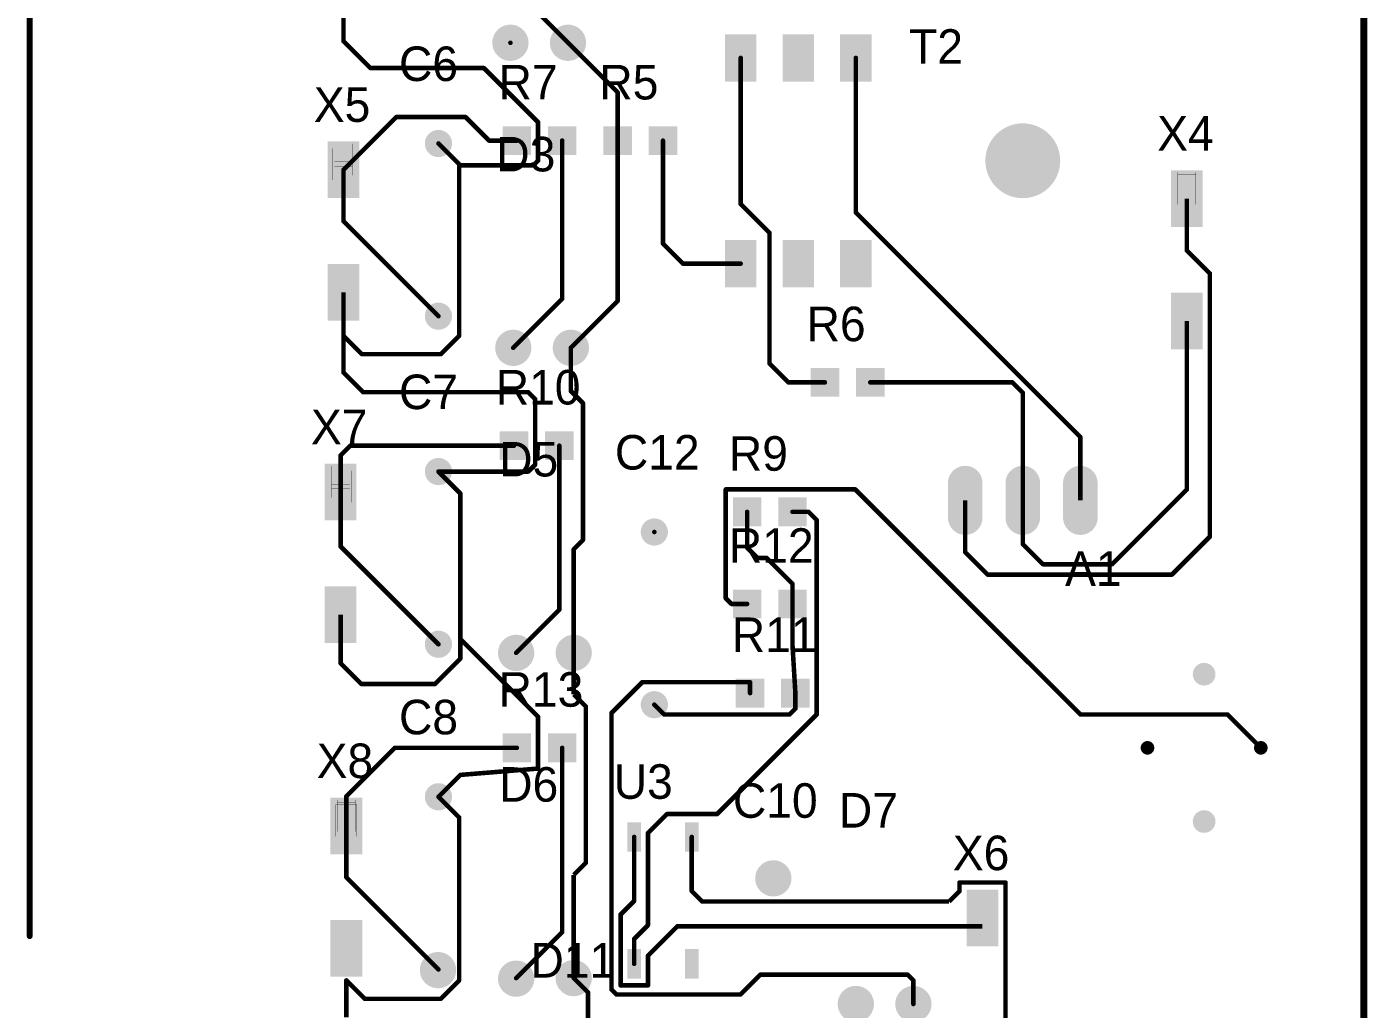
# Model space of a CAD drawing. Header units: millimetres. Extents: x 40 to 3761, y -469 to 920.
# Drawn here: x 40.5 to 99.6, y 155.6 to 199 of the extents above; entities that cross this region are included whole.
import ezdxf

# ---------------------------------------------------------------- set-up
doc = ezdxf.new("R2010")
doc.units = ezdxf.units.MM
for name, color, linetype in [('BottomLayer', 5, 'Continuous'), ('KeepOutLayer', 6, 'Continuous'), ('Mechanical1', 6, 'Continuous'), ('Mechanical4', 56, 'Continuous'), ('TopLayer', 1, 'Continuous'), ('TopOverlay', 2, 'Continuous'), ('TopPaste', 8, 'Continuous')]:
    doc.layers.add(name, color=color, linetype=linetype)

msp = doc.modelspace()

# ---------------------------------------------------------------- linework, layer by layer
at = {"layer": 'BottomLayer', "const_width": 0.1}
for points in [[(61.799, 198.247, 1), (61.899, 198.247, 1)], [(64.339, 198.247, 1), (64.439, 198.247, 1)], [(58.624, 179.324, 1), (58.724, 179.324, 1)], [(68.149, 176.657, 1), (68.249, 176.657, 1)], [(64.593, 171.323, 1), (64.693, 171.323, 1)], [(68.149, 169.037, 1), (68.249, 169.037, 1)], [(68.149, 169.037, 1), (68.249, 169.037, 1)], [(89.906, 167.132, 1), (90.006, 167.132, 1)], [(58.624, 164.973, 1), (58.724, 164.973, 1)], [(64.593, 156.972, 1), (64.693, 156.972, 1)]]:
    msp.add_lwpolyline(points, format="xyb", close=True, dxfattribs=at)
at = {"layer": 'KeepOutLayer', "const_width": 0.3}
msp.add_lwpolyline([(99.5, 77.5), (99.5, 224.9)], dxfattribs=at)
at = {"layer": 'Mechanical1', "const_width": 0.254}
msp.add_lwpolyline([(40.64, 158.818), (40.64, 224.9)], dxfattribs=at)
at = {"layer": 'Mechanical1', "const_width": 0.127}
msp.add_lwpolyline([(40.577, 158.818, 1), (40.703, 158.818, 1)], format="xyb", close=True, dxfattribs=at)
at = {"layer": 'Mechanical4', "const_width": 0.01}
for points in [[(54.017, 193.59), (54.949, 193.59)], [(54.017, 192.19), (54.017, 193.59)], [(54.017, 193.59), (54.949, 193.59)], [(54.017, 192.19), (54.017, 193.59)], [(54.083, 192.39), (54.083, 193.79)], [(54.083, 192.39), (54.083, 193.79)], [(54.083, 193.69), (54.883, 193.69)], [(54.083, 193.69), (54.883, 193.69)], [(54.883, 192.39), (54.883, 193.79)], [(54.883, 192.39), (54.883, 193.79)], [(54.949, 192.19), (54.949, 193.59)], [(54.949, 192.19), (54.949, 193.59)], [(54.083, 192.99), (54.883, 192.99)], [(54.083, 192.99), (54.883, 192.99)], [(54.083, 192.782), (54.883, 192.782)], [(54.083, 192.782), (54.883, 192.782)], [(91.294, 191.12), (91.294, 192.52)], [(91.294, 191.12), (91.294, 192.52)], [(91.294, 192.42), (92.094, 192.42)], [(91.294, 192.42), (92.094, 192.42)], [(92.094, 191.12), (92.094, 192.52)], [(92.094, 191.12), (92.094, 192.52)], [(53.89, 179.366), (54.822, 179.366)], [(53.89, 177.966), (53.89, 179.366)], [(53.89, 179.366), (54.822, 179.366)], [(53.89, 177.966), (53.89, 179.366)], [(53.956, 178.166), (53.956, 179.566)], [(53.956, 178.166), (53.956, 179.566)], [(53.956, 179.466), (54.756, 179.466)], [(53.956, 179.466), (54.756, 179.466)], [(54.756, 178.166), (54.756, 179.566)], [(54.756, 178.166), (54.756, 179.566)], [(54.822, 177.966), (54.822, 179.366)], [(54.822, 177.966), (54.822, 179.366)], [(53.956, 178.766), (54.756, 178.766)], [(53.956, 178.766), (54.756, 178.766)], [(53.956, 178.558), (54.756, 178.558)], [(53.956, 178.558), (54.756, 178.558)], [(54.144, 164.634), (55.076, 164.634)], [(54.144, 163.234), (54.144, 164.634)], [(54.144, 164.634), (55.076, 164.634)], [(54.144, 163.234), (54.144, 164.634)], [(54.21, 163.434), (54.21, 164.834)], [(54.21, 163.434), (54.21, 164.834)], [(54.21, 164.734), (55.01, 164.734)], [(54.21, 164.734), (55.01, 164.734)], [(55.01, 163.434), (55.01, 164.834)], [(55.01, 163.434), (55.01, 164.834)], [(55.076, 163.234), (55.076, 164.634)], [(55.076, 163.234), (55.076, 164.634)]]:
    msp.add_lwpolyline(points, dxfattribs=at)
at = {"layer": 'Mechanical4', "const_width": 0.005}
for points in [[(54.014, 193.59, 1), (54.019, 193.59, 1)], [(54.014, 193.59, 1), (54.019, 193.59, 1)], [(54.014, 193.59, 1), (54.019, 193.59, 1)], [(54.014, 193.59, 1), (54.019, 193.59, 1)], [(54.081, 193.79, 1), (54.086, 193.79, 1)], [(54.081, 193.79, 1), (54.086, 193.79, 1)], [(54.081, 193.69, 1), (54.086, 193.69, 1)], [(54.081, 193.69, 1), (54.086, 193.69, 1)], [(54.88, 193.79, 1), (54.885, 193.79, 1)], [(54.88, 193.79, 1), (54.885, 193.79, 1)], [(54.88, 193.69, 1), (54.885, 193.69, 1)], [(54.88, 193.69, 1), (54.885, 193.69, 1)], [(54.947, 193.59, 1), (54.952, 193.59, 1)], [(54.947, 193.59, 1), (54.952, 193.59, 1)], [(54.947, 193.59, 1), (54.952, 193.59, 1)], [(54.947, 193.59, 1), (54.952, 193.59, 1)], [(54.081, 192.99, 1), (54.086, 192.99, 1)], [(54.081, 192.99, 1), (54.086, 192.99, 1)], [(54.081, 192.782, 1), (54.086, 192.782, 1)], [(54.081, 192.782, 1), (54.086, 192.782, 1)], [(54.88, 192.99, 1), (54.885, 192.99, 1)], [(54.88, 192.99, 1), (54.885, 192.99, 1)], [(54.88, 192.782, 1), (54.885, 192.782, 1)], [(54.88, 192.782, 1), (54.885, 192.782, 1)], [(91.292, 192.52, 1), (91.297, 192.52, 1)], [(91.292, 192.52, 1), (91.297, 192.52, 1)], [(91.292, 192.42, 1), (91.297, 192.42, 1)], [(91.292, 192.42, 1), (91.297, 192.42, 1)], [(92.091, 192.52, 1), (92.096, 192.52, 1)], [(92.091, 192.52, 1), (92.096, 192.52, 1)], [(92.091, 192.42, 1), (92.096, 192.42, 1)], [(92.091, 192.42, 1), (92.096, 192.42, 1)], [(53.887, 179.366, 1), (53.892, 179.366, 1)], [(53.887, 179.366, 1), (53.892, 179.366, 1)], [(53.887, 179.366, 1), (53.892, 179.366, 1)], [(53.887, 179.366, 1), (53.892, 179.366, 1)], [(53.954, 179.566, 1), (53.959, 179.566, 1)], [(53.954, 179.566, 1), (53.959, 179.566, 1)], [(53.954, 179.466, 1), (53.959, 179.466, 1)], [(53.954, 179.466, 1), (53.959, 179.466, 1)], [(54.753, 179.566, 1), (54.758, 179.566, 1)], [(54.753, 179.566, 1), (54.758, 179.566, 1)], [(54.753, 179.466, 1), (54.758, 179.466, 1)], [(54.753, 179.466, 1), (54.758, 179.466, 1)], [(54.82, 179.366, 1), (54.825, 179.366, 1)], [(54.82, 179.366, 1), (54.825, 179.366, 1)], [(54.82, 179.366, 1), (54.825, 179.366, 1)], [(54.82, 179.366, 1), (54.825, 179.366, 1)], [(53.954, 178.766, 1), (53.959, 178.766, 1)], [(53.954, 178.766, 1), (53.959, 178.766, 1)], [(54.753, 178.766, 1), (54.758, 178.766, 1)], [(54.753, 178.766, 1), (54.758, 178.766, 1)], [(53.954, 178.558, 1), (53.959, 178.558, 1)], [(53.954, 178.558, 1), (53.959, 178.558, 1)], [(54.753, 178.558, 1), (54.758, 178.558, 1)], [(54.753, 178.558, 1), (54.758, 178.558, 1)], [(54.141, 164.634, 1), (54.146, 164.634, 1)], [(54.141, 164.634, 1), (54.146, 164.634, 1)], [(54.141, 164.634, 1), (54.146, 164.634, 1)], [(54.141, 164.634, 1), (54.146, 164.634, 1)], [(54.208, 164.834, 1), (54.213, 164.834, 1)], [(54.208, 164.834, 1), (54.213, 164.834, 1)], [(54.208, 164.734, 1), (54.213, 164.734, 1)], [(54.208, 164.734, 1), (54.213, 164.734, 1)], [(55.007, 164.834, 1), (55.012, 164.834, 1)], [(55.007, 164.834, 1), (55.012, 164.834, 1)], [(55.007, 164.734, 1), (55.012, 164.734, 1)], [(55.007, 164.734, 1), (55.012, 164.734, 1)], [(55.074, 164.634, 1), (55.079, 164.634, 1)], [(55.074, 164.634, 1), (55.079, 164.634, 1)], [(55.074, 164.634, 1), (55.079, 164.634, 1)], [(55.074, 164.634, 1), (55.079, 164.634, 1)]]:
    msp.add_lwpolyline(points, format="xyb", close=True, dxfattribs=at)
at = {"layer": 'Mechanical4'}
msp.add_lwpolyline([(81.407, 193.04, 1), (81.407, 193.04, 1)], format="xyb", close=True, dxfattribs=at)
msp.add_lwpolyline([(81.407, 193.04, 1), (81.407, 193.04, 1)], format="xyb", close=True, dxfattribs=at)
msp.add_lwpolyline([(81.407, 193.04, 1), (81.407, 193.04, 1)], format="xyb", close=True, dxfattribs=at)
msp.add_lwpolyline([(81.407, 193.04, 1), (81.407, 193.04, 1)], format="xyb", close=True, dxfattribs=at)
at = {"layer": 'TopLayer'}
for points, const_width in [([(54.483, 198.323), (54.483, 199.949)], 0.2), ([(62.967, 199.669), (64.389, 198.247)], 0.2), ([(54.483, 198.323), (55.677, 197.129)], 0.2), ([(64.389, 198.247), (66.58, 196.056)], 0.2), ([(72.009, 191.135), (72.009, 197.58)], 0.2), ([(77.089, 190.754), (77.089, 197.58)], 0.2), ([(55.677, 197.129), (60.681, 197.129)], 0.2), ([(60.681, 197.129), (63.068, 194.742)], 0.2), ([(66.58, 193.929), (66.58, 196.056)], 0.2), ([(54.483, 192.64), (56.813, 194.97)], 0.2), ([(56.813, 194.97), (59.868, 194.97)], 0.2), ([(59.868, 194.97), (60.909, 193.929)], 0.2), ([(63.068, 193.04), (63.068, 194.742)], 0.2), ([(60.909, 193.929), (62.135, 193.929)], 0.2), ([(64.135, 186.944), (64.135, 193.929)], 0.2), ([(66.58, 186.849), (66.58, 193.929)], 0.2), ([(68.58, 189.382), (68.58, 193.929)], 0.2), ([(58.674, 193.802), (59.588, 192.888)], 0.2), ([(59.588, 192.888), (59.639, 192.837)], 0.2), ([(59.588, 185.318), (59.588, 192.888)], 0.2), ([(59.639, 192.837), (62.865, 192.837)], 0.2), ([(62.865, 192.837), (63.068, 193.04)], 0.2), ([(54.483, 190.373), (54.483, 192.64)], 0.2), ([(72.009, 191.135), (73.279, 189.865)], 0.2), ([(91.694, 189.078), (91.694, 191.37)], 0.2), ([(54.483, 190.373), (58.674, 186.182)], 0.2), ([(77.089, 190.754), (86.995, 180.848)], 0.2), ([(73.279, 184.099), (73.279, 189.865)], 0.2), ([(68.58, 189.382), (69.462, 188.5)], 0.2), ([(91.694, 189.078), (92.71, 188.062)], 0.2), ([(69.462, 188.5), (72.009, 188.5)], 0.2), ([(92.71, 176.454), (92.71, 188.062)], 0.2), ([(54.483, 185.318), (54.483, 187.24)], 0.2), ([(61.976, 184.785), (64.135, 186.944)], 0.2), ([(64.516, 184.785), (66.58, 186.849)], 0.2), ([(91.694, 178.537), (91.694, 185.97)], 0.2), ([(54.483, 183.693), (54.483, 185.318)], 0.2), ([(54.483, 185.318), (55.296, 184.506)], 0.2), ([(58.776, 184.506), (59.588, 185.318)], 0.2), ([(55.296, 184.506), (58.776, 184.506)], 0.2), ([(64.516, 182.88), (64.516, 184.785)], 0.2), ([(73.279, 184.099), (74.117, 183.261)], 0.2), ([(54.483, 183.693), (55.347, 182.829)], 0.2), ([(74.117, 183.261), (75.724, 183.261)], 0.2), ([(77.724, 183.261), (83.998, 183.261)], 0.2), ([(83.998, 183.261), (84.455, 182.804)], 0.2), ([(55.347, 182.829), (62.636, 182.829)], 0.2), ([(62.636, 182.829), (62.941, 182.524)], 0.2), ([(64.516, 182.88), (65.049, 182.347)], 0.2), ([(84.455, 178.054), (84.455, 182.804)], 0.2), ([(62.941, 179.629), (62.941, 182.524)], 0.2), ([(65.049, 176.301), (65.049, 182.347)], 0.2), ([(54.356, 180.035), (54.788, 180.467)], 0.2), ([(54.788, 180.467), (62.008, 180.467)], 0.2), ([(64.008, 173.228), (64.008, 180.467)], 0.2), ([(86.995, 178.054), (86.995, 180.848)], 0.2), ([(54.356, 178.416), (54.356, 180.035)], 0.2), ([(58.674, 179.324), (59.639, 178.359)], 0.2), ([(58.674, 179.324), (62.636, 179.324)], 0.2), ([(62.636, 179.324), (62.941, 179.629)], 0.2), ([(81.915, 178.816), (81.915, 177.292)], 1.524), ([(84.455, 178.816), (84.455, 177.292)], 1.524), ([(86.995, 178.816), (86.995, 177.292)], 1.524), ([(71.349, 178.537), (77.064, 178.537)], 0.2), ([(71.349, 173.736), (71.349, 178.537)], 0.2), ([(77.064, 178.537), (86.995, 168.605)], 0.2), ([(88.392, 175.235), (91.694, 178.537)], 0.2), ([(54.356, 176.022), (54.356, 178.416)], 0.2), ([(59.639, 171.933), (59.639, 178.359)], 0.2), ([(81.915, 175.768), (81.915, 178.054)], 0.2), ([(84.455, 176.124), (84.455, 178.054)], 0.2), ([(72.295, 175.965), (72.295, 177.546)], 0.2), ([(74.295, 177.546), (75.006, 177.546)], 0.2), ([(75.006, 177.546), (75.362, 177.19)], 0.2), ([(75.362, 168.605), (75.362, 177.19)], 0.2), ([(64.643, 175.895), (65.049, 176.301)], 0.2), ([(91.034, 174.777), (92.71, 176.454)], 0.2), ([(54.356, 176.022), (58.674, 171.704)], 0.2), ([(64.643, 171.323), (64.643, 175.895)], 0.2), ([(72.295, 175.965), (72.746, 175.514)], 0.2), ([(81.915, 175.768), (82.906, 174.777)], 0.2), ([(84.455, 176.124), (85.344, 175.235)], 0.2), ([(72.746, 175.514), (73.152, 175.514)], 0.2), ([(73.152, 175.514), (74.295, 174.371)], 0.2), ([(85.344, 175.235), (88.392, 175.235)], 0.2), ([(74.295, 173.482), (74.295, 174.371)], 0.2), ([(82.906, 174.777), (91.034, 174.777)], 0.2), ([(62.103, 171.323), (64.008, 173.228)], 0.2), ([(71.349, 173.736), (71.603, 173.482)], 0.2), ([(71.603, 173.482), (72.295, 173.482)], 0.2), ([(74.295, 171.653), (74.295, 173.482)], 0.2), ([(54.356, 170.866), (54.356, 173.016)], 0.2), ([(59.639, 171.069), (59.639, 171.933)], 0.2), ([(59.639, 171.933), (63.068, 168.504)], 0.2), ([(74.295, 171.653), (74.422, 169.545)], 0.2), ([(54.356, 170.866), (55.27, 169.951)], 0.2), ([(58.522, 169.951), (59.639, 171.069)], 0.2), ([(64.643, 169.494), (64.643, 171.323)], 0.2), ([(55.27, 169.951), (58.522, 169.951)], 0.2), ([(66.31, 168.672), (67.666, 170.028)], 0.2), ([(67.666, 170.028), (72.422, 170.028)], 0.2), ([(72.422, 169.545), (72.422, 170.028)], 0.2), ([(64.643, 169.494), (65.176, 168.961)], 0.2), ([(68.199, 169.037), (68.631, 168.605)], 0.2), ([(74.422, 168.859), (74.422, 169.545)], 0.2), ([(63.068, 166.218), (63.068, 168.504)], 0.2), ([(65.176, 162.052), (65.176, 168.961)], 0.2), ([(66.31, 156.464), (66.31, 168.672)], 0.2), ([(68.631, 168.605), (74.168, 168.605)], 0.2), ([(70.968, 164.211), (75.362, 168.605)], 0.2), ([(74.168, 168.605), (74.422, 168.859)], 0.2), ([(86.995, 168.605), (93.483, 168.605)], 0.2), ([(93.483, 168.605), (94.956, 167.132)], 0.2), ([(54.61, 164.998), (56.744, 167.132)], 0.2), ([(56.744, 167.132), (62.135, 167.132)], 0.2), ([(64.135, 159.004), (64.135, 167.132)], 0.2), ([(59.639, 165.938), (63.068, 166.218)], 0.2), ([(58.674, 164.973), (59.639, 165.938)], 0.2), ([(54.61, 163.684), (54.61, 164.998)], 0.2), ([(58.674, 164.973), (59.588, 164.059)], 0.2), ([(59.588, 156.87), (59.588, 164.059)], 0.2), ([(67.92, 163.373), (68.758, 164.211)], 0.2), ([(68.758, 164.211), (70.968, 164.211)], 0.2), ([(54.61, 161.417), (54.61, 163.684)], 0.2), ([(67.31, 160.376), (67.31, 163.201)], 0.2), ([(67.92, 159.309), (67.92, 163.373)], 0.2), ([(69.85, 160.807), (69.85, 163.201)], 0.2), ([(64.643, 161.519), (65.176, 162.052)], 0.2), ([(54.61, 161.417), (58.674, 157.353)], 0.2), ([(64.643, 156.972), (64.643, 161.519)], 0.2), ([(69.85, 160.807), (70.307, 160.35)], 0.2), ([(81.204, 160.35), (81.661, 160.807)], 0.2), ([(81.661, 161.188), (83.693, 161.188)], 0.2), ([(81.661, 160.807), (81.661, 161.188)], 0.2), ([(83.693, 155.042), (83.693, 161.188)], 0.2), ([(66.71, 159.776), (67.31, 160.376)], 0.2), ([(70.307, 160.35), (81.204, 160.35)], 0.2), ([(66.71, 156.651), (66.71, 159.776)], 0.2), ([(62.103, 156.972), (64.135, 159.004)], 0.2), ([(67.31, 158.699), (67.92, 159.309)], 0.2), ([(67.92, 157.963), (69.215, 159.258)], 0.2), ([(69.215, 159.258), (82.677, 159.258)], 0.2), ([(67.31, 157.601), (67.31, 158.699)], 0.2), ([(67.92, 156.651), (67.92, 157.963)], 0.2), ([(54.61, 155.245), (54.61, 156.87)], 0.2), ([(54.61, 156.87), (55.423, 156.058)], 0.2), ([(58.776, 156.058), (59.588, 156.87)], 0.2), ([(64.643, 156.972), (65.273, 156.342)], 0.2), ([(66.71, 156.651), (67.92, 156.651)], 0.2), ([(71.999, 156.251), (72.873, 157.124)], 0.2), ([(72.873, 157.124), (79.375, 157.124)], 0.2), ([(79.375, 157.124), (79.629, 156.87)], 0.2), ([(79.629, 155.829), (79.629, 156.87)], 0.2), ([(55.423, 156.058), (58.776, 156.058)], 0.2), ([(65.273, 142.235), (65.273, 156.342)], 0.2), ([(66.31, 156.464), (66.523, 156.251)], 0.2), ([(66.523, 156.251), (71.999, 156.251)], 0.2)]:
    msp.add_lwpolyline(points, dxfattribs=dict(at, const_width=const_width))
for points, const_width in [([(61.449, 198.247, 1), (62.249, 198.247, 1)], 0.8), ([(63.989, 198.247, 1), (64.789, 198.247, 1)], 0.8), ([(54.433, 198.323, 1), (54.533, 198.323, 1)], 0.1), ([(54.433, 198.323, 1), (54.533, 198.323, 1)], 0.1), ([(64.339, 198.247, 1), (64.439, 198.247, 1)], 0.1), ([(64.339, 198.247, 1), (64.439, 198.247, 1)], 0.1), ([(71.959, 197.58, 1), (72.059, 197.58, 1)], 0.1), ([(77.039, 197.58, 1), (77.139, 197.58, 1)], 0.1), ([(55.627, 197.129, 1), (55.727, 197.129, 1)], 0.1), ([(55.627, 197.129, 1), (55.727, 197.129, 1)], 0.1), ([(60.631, 197.129, 1), (60.731, 197.129, 1)], 0.1), ([(60.631, 197.129, 1), (60.731, 197.129, 1)], 0.1), ([(66.53, 196.056, 1), (66.63, 196.056, 1)], 0.1), ([(66.53, 196.056, 1), (66.63, 196.056, 1)], 0.1), ([(56.763, 194.97, 1), (56.863, 194.97, 1)], 0.1), ([(56.763, 194.97, 1), (56.863, 194.97, 1)], 0.1), ([(59.818, 194.97, 1), (59.918, 194.97, 1)], 0.1), ([(59.818, 194.97, 1), (59.918, 194.97, 1)], 0.1), ([(63.018, 194.742, 1), (63.118, 194.742, 1)], 0.1), ([(63.018, 194.742, 1), (63.118, 194.742, 1)], 0.1), ([(83.629, 193.04, 1), (85.28, 193.04, 1)], 1.651), ([(58.374, 193.802, 1), (58.974, 193.802, 1)], 0.6), ([(60.859, 193.929, 1), (60.959, 193.929, 1)], 0.1), ([(60.859, 193.929, 1), (60.959, 193.929, 1)], 0.1), ([(62.085, 193.929, 1), (62.185, 193.929, 1)], 0.1), ([(64.085, 193.929, 1), (64.185, 193.929, 1)], 0.1), ([(66.53, 193.929, 1), (66.63, 193.929, 1)], 0.1), ([(66.53, 193.929, 1), (66.63, 193.929, 1)], 0.1), ([(68.53, 193.929, 1), (68.63, 193.929, 1)], 0.1), ([(58.624, 193.802, 1), (58.724, 193.802, 1)], 0.1), ([(59.538, 192.888, 1), (59.638, 192.888, 1)], 0.1), ([(59.538, 192.888, 1), (59.638, 192.888, 1)], 0.1), ([(59.538, 192.888, 1), (59.638, 192.888, 1)], 0.1), ([(59.589, 192.837, 1), (59.689, 192.837, 1)], 0.1), ([(59.589, 192.837, 1), (59.689, 192.837, 1)], 0.1), ([(62.815, 192.837, 1), (62.915, 192.837, 1)], 0.1), ([(62.815, 192.837, 1), (62.915, 192.837, 1)], 0.1), ([(63.018, 193.04, 1), (63.118, 193.04, 1)], 0.1), ([(63.018, 193.04, 1), (63.118, 193.04, 1)], 0.1), ([(54.433, 192.64, 1), (54.533, 192.64, 1)], 0.1), ([(54.433, 192.64, 1), (54.533, 192.64, 1)], 0.1), ([(71.959, 191.135, 1), (72.059, 191.135, 1)], 0.1), ([(71.959, 191.135, 1), (72.059, 191.135, 1)], 0.1), ([(54.433, 190.373, 1), (54.533, 190.373, 1)], 0.1), ([(54.433, 190.373, 1), (54.533, 190.373, 1)], 0.1), ([(77.039, 190.754, 1), (77.139, 190.754, 1)], 0.1), ([(77.039, 190.754, 1), (77.139, 190.754, 1)], 0.1), ([(73.229, 189.865, 1), (73.329, 189.865, 1)], 0.1), ([(73.229, 189.865, 1), (73.329, 189.865, 1)], 0.1), ([(68.53, 189.382, 1), (68.63, 189.382, 1)], 0.1), ([(68.53, 189.382, 1), (68.63, 189.382, 1)], 0.1), ([(91.644, 189.078, 1), (91.744, 189.078, 1)], 0.1), ([(91.644, 189.078, 1), (91.744, 189.078, 1)], 0.1), ([(69.412, 188.5, 1), (69.512, 188.5, 1)], 0.1), ([(69.412, 188.5, 1), (69.512, 188.5, 1)], 0.1), ([(71.959, 188.5, 1), (72.059, 188.5, 1)], 0.1), ([(92.66, 188.062, 1), (92.76, 188.062, 1)], 0.1), ([(92.66, 188.062, 1), (92.76, 188.062, 1)], 0.1), ([(64.085, 186.944, 1), (64.185, 186.944, 1)], 0.1), ([(64.085, 186.944, 1), (64.185, 186.944, 1)], 0.1), ([(66.53, 186.849, 1), (66.63, 186.849, 1)], 0.1), ([(66.53, 186.849, 1), (66.63, 186.849, 1)], 0.1), ([(58.374, 186.182, 1), (58.974, 186.182, 1)], 0.6), ([(58.624, 186.182, 1), (58.724, 186.182, 1)], 0.1), ([(54.433, 185.318, 1), (54.533, 185.318, 1)], 0.1), ([(54.433, 185.318, 1), (54.533, 185.318, 1)], 0.1), ([(54.433, 185.318, 1), (54.533, 185.318, 1)], 0.1), ([(59.538, 185.318, 1), (59.638, 185.318, 1)], 0.1), ([(59.538, 185.318, 1), (59.638, 185.318, 1)], 0.1), ([(61.576, 184.785, 1), (62.376, 184.785, 1)], 0.8), ([(64.116, 184.785, 1), (64.916, 184.785, 1)], 0.8), ([(55.246, 184.506, 1), (55.346, 184.506, 1)], 0.1), ([(55.246, 184.506, 1), (55.346, 184.506, 1)], 0.1), ([(58.726, 184.506, 1), (58.826, 184.506, 1)], 0.1), ([(58.726, 184.506, 1), (58.826, 184.506, 1)], 0.1), ([(61.926, 184.785, 1), (62.026, 184.785, 1)], 0.1), ([(64.466, 184.785, 1), (64.566, 184.785, 1)], 0.1), ([(64.466, 184.785, 1), (64.566, 184.785, 1)], 0.1), ([(73.229, 184.099, 1), (73.329, 184.099, 1)], 0.1), ([(73.229, 184.099, 1), (73.329, 184.099, 1)], 0.1), ([(54.433, 183.693, 1), (54.533, 183.693, 1)], 0.1), ([(54.433, 183.693, 1), (54.533, 183.693, 1)], 0.1), ([(74.067, 183.261, 1), (74.167, 183.261, 1)], 0.1), ([(74.067, 183.261, 1), (74.167, 183.261, 1)], 0.1), ([(75.674, 183.261, 1), (75.774, 183.261, 1)], 0.1), ([(77.674, 183.261, 1), (77.774, 183.261, 1)], 0.1), ([(83.948, 183.261, 1), (84.048, 183.261, 1)], 0.1), ([(83.948, 183.261, 1), (84.048, 183.261, 1)], 0.1), ([(55.297, 182.829, 1), (55.397, 182.829, 1)], 0.1), ([(55.297, 182.829, 1), (55.397, 182.829, 1)], 0.1), ([(62.586, 182.829, 1), (62.686, 182.829, 1)], 0.1), ([(62.586, 182.829, 1), (62.686, 182.829, 1)], 0.1), ([(64.466, 182.88, 1), (64.566, 182.88, 1)], 0.1), ([(64.466, 182.88, 1), (64.566, 182.88, 1)], 0.1), ([(84.405, 182.804, 1), (84.505, 182.804, 1)], 0.1), ([(84.405, 182.804, 1), (84.505, 182.804, 1)], 0.1), ([(62.891, 182.524, 1), (62.991, 182.524, 1)], 0.1), ([(62.891, 182.524, 1), (62.991, 182.524, 1)], 0.1), ([(64.999, 182.347, 1), (65.099, 182.347, 1)], 0.1), ([(64.999, 182.347, 1), (65.099, 182.347, 1)], 0.1), ([(54.738, 180.467, 1), (54.838, 180.467, 1)], 0.1), ([(54.738, 180.467, 1), (54.838, 180.467, 1)], 0.1), ([(61.958, 180.467, 1), (62.058, 180.467, 1)], 0.1), ([(63.958, 180.467, 1), (64.058, 180.467, 1)], 0.1), ([(86.945, 180.848, 1), (87.045, 180.848, 1)], 0.1), ([(86.945, 180.848, 1), (87.045, 180.848, 1)], 0.1), ([(54.306, 180.035, 1), (54.406, 180.035, 1)], 0.1), ([(54.306, 180.035, 1), (54.406, 180.035, 1)], 0.1), ([(58.374, 179.324, 1), (58.974, 179.324, 1)], 0.6), ([(58.624, 179.324, 1), (58.724, 179.324, 1)], 0.1), ([(58.624, 179.324, 1), (58.724, 179.324, 1)], 0.1), ([(62.586, 179.324, 1), (62.686, 179.324, 1)], 0.1), ([(62.586, 179.324, 1), (62.686, 179.324, 1)], 0.1), ([(62.891, 179.629, 1), (62.991, 179.629, 1)], 0.1), ([(62.891, 179.629, 1), (62.991, 179.629, 1)], 0.1), ([(81.534, 178.816, 1), (82.296, 178.816, 1)], 0.762), ([(84.074, 178.816, 1), (84.836, 178.816, 1)], 0.762), ([(86.614, 178.816, 1), (87.376, 178.816, 1)], 0.762), ([(71.299, 178.537, 1), (71.399, 178.537, 1)], 0.1), ([(71.299, 178.537, 1), (71.399, 178.537, 1)], 0.1), ([(77.014, 178.537, 1), (77.114, 178.537, 1)], 0.1), ([(77.014, 178.537, 1), (77.114, 178.537, 1)], 0.1), ([(91.644, 178.537, 1), (91.744, 178.537, 1)], 0.1), ([(91.644, 178.537, 1), (91.744, 178.537, 1)], 0.1), ([(54.306, 178.416, 1), (54.406, 178.416, 1)], 0.1), ([(54.306, 178.416, 1), (54.406, 178.416, 1)], 0.1), ([(59.589, 178.359, 1), (59.689, 178.359, 1)], 0.1), ([(59.589, 178.359, 1), (59.689, 178.359, 1)], 0.1), ([(81.534, 177.292, 1), (82.296, 177.292, 1)], 0.762), ([(84.074, 177.292, 1), (84.836, 177.292, 1)], 0.762), ([(86.614, 177.292, 1), (87.376, 177.292, 1)], 0.762), ([(72.245, 177.546, 1), (72.345, 177.546, 1)], 0.1), ([(74.245, 177.546, 1), (74.345, 177.546, 1)], 0.1), ([(74.956, 177.546, 1), (75.056, 177.546, 1)], 0.1), ([(74.956, 177.546, 1), (75.056, 177.546, 1)], 0.1), ([(67.899, 176.657, 1), (68.499, 176.657, 1)], 0.6), ([(75.312, 177.19, 1), (75.412, 177.19, 1)], 0.1), ([(75.312, 177.19, 1), (75.412, 177.19, 1)], 0.1), ([(64.999, 176.301, 1), (65.099, 176.301, 1)], 0.1), ([(64.999, 176.301, 1), (65.099, 176.301, 1)], 0.1), ([(92.66, 176.454, 1), (92.76, 176.454, 1)], 0.1), ([(92.66, 176.454, 1), (92.76, 176.454, 1)], 0.1), ([(54.306, 176.022, 1), (54.406, 176.022, 1)], 0.1), ([(54.306, 176.022, 1), (54.406, 176.022, 1)], 0.1), ([(64.593, 175.895, 1), (64.693, 175.895, 1)], 0.1), ([(64.593, 175.895, 1), (64.693, 175.895, 1)], 0.1), ([(72.245, 175.965, 1), (72.345, 175.965, 1)], 0.1), ([(72.245, 175.965, 1), (72.345, 175.965, 1)], 0.1), ([(81.865, 175.768, 1), (81.965, 175.768, 1)], 0.1), ([(81.865, 175.768, 1), (81.965, 175.768, 1)], 0.1), ([(84.405, 176.124, 1), (84.505, 176.124, 1)], 0.1), ([(84.405, 176.124, 1), (84.505, 176.124, 1)], 0.1), ([(72.696, 175.514, 1), (72.796, 175.514, 1)], 0.1), ([(72.696, 175.514, 1), (72.796, 175.514, 1)], 0.1), ([(73.102, 175.514, 1), (73.202, 175.514, 1)], 0.1), ([(73.102, 175.514, 1), (73.202, 175.514, 1)], 0.1), ([(85.294, 175.235, 1), (85.394, 175.235, 1)], 0.1), ([(85.294, 175.235, 1), (85.394, 175.235, 1)], 0.1), ([(88.342, 175.235, 1), (88.442, 175.235, 1)], 0.1), ([(88.342, 175.235, 1), (88.442, 175.235, 1)], 0.1), ([(74.245, 174.371, 1), (74.345, 174.371, 1)], 0.1), ([(74.245, 174.371, 1), (74.345, 174.371, 1)], 0.1), ([(82.856, 174.777, 1), (82.956, 174.777, 1)], 0.1), ([(82.856, 174.777, 1), (82.956, 174.777, 1)], 0.1), ([(90.984, 174.777, 1), (91.084, 174.777, 1)], 0.1), ([(90.984, 174.777, 1), (91.084, 174.777, 1)], 0.1), ([(63.958, 173.228, 1), (64.058, 173.228, 1)], 0.1), ([(63.958, 173.228, 1), (64.058, 173.228, 1)], 0.1), ([(71.299, 173.736, 1), (71.399, 173.736, 1)], 0.1), ([(71.299, 173.736, 1), (71.399, 173.736, 1)], 0.1), ([(71.553, 173.482, 1), (71.653, 173.482, 1)], 0.1), ([(71.553, 173.482, 1), (71.653, 173.482, 1)], 0.1), ([(72.245, 173.482, 1), (72.345, 173.482, 1)], 0.1), ([(74.245, 173.482, 1), (74.345, 173.482, 1)], 0.1), ([(74.245, 173.482, 1), (74.345, 173.482, 1)], 0.1), ([(58.374, 171.704, 1), (58.974, 171.704, 1)], 0.6), ([(61.703, 171.323, 1), (62.503, 171.323, 1)], 0.8), ([(64.243, 171.323, 1), (65.043, 171.323, 1)], 0.8), ([(58.624, 171.704, 1), (58.724, 171.704, 1)], 0.1), ([(59.589, 171.933, 1), (59.689, 171.933, 1)], 0.1), ([(59.589, 171.933, 1), (59.689, 171.933, 1)], 0.1), ([(59.589, 171.933, 1), (59.689, 171.933, 1)], 0.1), ([(74.245, 171.653, 1), (74.345, 171.653, 1)], 0.1), ([(74.245, 171.653, 1), (74.345, 171.653, 1)], 0.1), ([(54.306, 170.866, 1), (54.406, 170.866, 1)], 0.1), ([(54.306, 170.866, 1), (54.406, 170.866, 1)], 0.1), ([(59.589, 171.069, 1), (59.689, 171.069, 1)], 0.1), ([(59.589, 171.069, 1), (59.689, 171.069, 1)], 0.1), ([(62.053, 171.323, 1), (62.153, 171.323, 1)], 0.1), ([(64.593, 171.323, 1), (64.693, 171.323, 1)], 0.1), ([(64.593, 171.323, 1), (64.693, 171.323, 1)], 0.1), ([(92.206, 170.382, 1), (92.706, 170.382, 1)], 0.5), ([(55.22, 169.951, 1), (55.32, 169.951, 1)], 0.1), ([(55.22, 169.951, 1), (55.32, 169.951, 1)], 0.1), ([(58.472, 169.951, 1), (58.572, 169.951, 1)], 0.1), ([(58.472, 169.951, 1), (58.572, 169.951, 1)], 0.1), ([(67.616, 170.028, 1), (67.716, 170.028, 1)], 0.1), ([(67.616, 170.028, 1), (67.716, 170.028, 1)], 0.1), ([(72.372, 170.028, 1), (72.472, 170.028, 1)], 0.1), ([(72.372, 170.028, 1), (72.472, 170.028, 1)], 0.1), ([(67.899, 169.037, 1), (68.499, 169.037, 1)], 0.6), ([(68.149, 169.037, 1), (68.249, 169.037, 1)], 0.1), ([(72.372, 169.545, 1), (72.472, 169.545, 1)], 0.1), ([(74.372, 169.545, 1), (74.472, 169.545, 1)], 0.1), ([(74.372, 169.545, 1), (74.472, 169.545, 1)], 0.1), ([(63.018, 168.504, 1), (63.118, 168.504, 1)], 0.1), ([(63.018, 168.504, 1), (63.118, 168.504, 1)], 0.1), ([(65.126, 168.961, 1), (65.226, 168.961, 1)], 0.1), ([(65.126, 168.961, 1), (65.226, 168.961, 1)], 0.1), ([(66.26, 168.672, 1), (66.36, 168.672, 1)], 0.1), ([(66.26, 168.672, 1), (66.36, 168.672, 1)], 0.1), ([(68.581, 168.605, 1), (68.681, 168.605, 1)], 0.1), ([(68.581, 168.605, 1), (68.681, 168.605, 1)], 0.1), ([(74.118, 168.605, 1), (74.218, 168.605, 1)], 0.1), ([(74.118, 168.605, 1), (74.218, 168.605, 1)], 0.1), ([(74.372, 168.859, 1), (74.472, 168.859, 1)], 0.1), ([(74.372, 168.859, 1), (74.472, 168.859, 1)], 0.1), ([(75.312, 168.605, 1), (75.412, 168.605, 1)], 0.1), ([(75.312, 168.605, 1), (75.412, 168.605, 1)], 0.1), ([(86.945, 168.605, 1), (87.045, 168.605, 1)], 0.1), ([(86.945, 168.605, 1), (87.045, 168.605, 1)], 0.1), ([(93.433, 168.605, 1), (93.533, 168.605, 1)], 0.1), ([(93.433, 168.605, 1), (93.533, 168.605, 1)], 0.1), ([(89.806, 167.132, 1), (90.106, 167.132, 1)], 0.3), ([(94.806, 167.132, 1), (95.106, 167.132, 1)], 0.3), ([(56.694, 167.132, 1), (56.794, 167.132, 1)], 0.1), ([(56.694, 167.132, 1), (56.794, 167.132, 1)], 0.1), ([(62.085, 167.132, 1), (62.185, 167.132, 1)], 0.1), ([(64.085, 167.132, 1), (64.185, 167.132, 1)], 0.1), ([(94.906, 167.132, 1), (95.006, 167.132, 1)], 0.1), ([(63.018, 166.218, 1), (63.118, 166.218, 1)], 0.1), ([(63.018, 166.218, 1), (63.118, 166.218, 1)], 0.1), ([(59.589, 165.938, 1), (59.689, 165.938, 1)], 0.1), ([(59.589, 165.938, 1), (59.689, 165.938, 1)], 0.1), ([(54.56, 164.998, 1), (54.66, 164.998, 1)], 0.1), ([(54.56, 164.998, 1), (54.66, 164.998, 1)], 0.1), ([(58.374, 164.973, 1), (58.974, 164.973, 1)], 0.6), ([(58.624, 164.973, 1), (58.724, 164.973, 1)], 0.1), ([(58.624, 164.973, 1), (58.724, 164.973, 1)], 0.1), ([(59.538, 164.059, 1), (59.638, 164.059, 1)], 0.1), ([(59.538, 164.059, 1), (59.638, 164.059, 1)], 0.1), ([(68.708, 164.211, 1), (68.808, 164.211, 1)], 0.1), ([(68.708, 164.211, 1), (68.808, 164.211, 1)], 0.1), ([(70.918, 164.211, 1), (71.018, 164.211, 1)], 0.1), ([(70.918, 164.211, 1), (71.018, 164.211, 1)], 0.1), ([(92.206, 163.882, 1), (92.706, 163.882, 1)], 0.5), ([(67.26, 163.201, 1), (67.36, 163.201, 1)], 0.1), ([(67.87, 163.373, 1), (67.97, 163.373, 1)], 0.1), ([(67.87, 163.373, 1), (67.97, 163.373, 1)], 0.1), ([(69.8, 163.201, 1), (69.9, 163.201, 1)], 0.1), ([(65.126, 162.052, 1), (65.226, 162.052, 1)], 0.1), ([(65.126, 162.052, 1), (65.226, 162.052, 1)], 0.1), ([(73.048, 161.373, 1), (73.848, 161.373, 1)], 0.8), ([(54.56, 161.417, 1), (54.66, 161.417, 1)], 0.1), ([(54.56, 161.417, 1), (54.66, 161.417, 1)], 0.1), ([(69.8, 160.807, 1), (69.9, 160.807, 1)], 0.1), ([(69.8, 160.807, 1), (69.9, 160.807, 1)], 0.1), ([(81.611, 161.188, 1), (81.711, 161.188, 1)], 0.1), ([(81.611, 161.188, 1), (81.711, 161.188, 1)], 0.1), ([(81.611, 160.807, 1), (81.711, 160.807, 1)], 0.1), ([(81.611, 160.807, 1), (81.711, 160.807, 1)], 0.1), ([(83.643, 161.188, 1), (83.743, 161.188, 1)], 0.1), ([(83.643, 161.188, 1), (83.743, 161.188, 1)], 0.1), ([(67.26, 160.376, 1), (67.36, 160.376, 1)], 0.1), ([(67.26, 160.376, 1), (67.36, 160.376, 1)], 0.1), ([(70.257, 160.35, 1), (70.357, 160.35, 1)], 0.1), ([(70.257, 160.35, 1), (70.357, 160.35, 1)], 0.1), ([(66.66, 159.776, 1), (66.76, 159.776, 1)], 0.1), ([(66.66, 159.776, 1), (66.76, 159.776, 1)], 0.1), ([(64.085, 159.004, 1), (64.185, 159.004, 1)], 0.1), ([(64.085, 159.004, 1), (64.185, 159.004, 1)], 0.1), ([(67.87, 159.309, 1), (67.97, 159.309, 1)], 0.1), ([(67.87, 159.309, 1), (67.97, 159.309, 1)], 0.1), ([(69.165, 159.258, 1), (69.265, 159.258, 1)], 0.1), ([(69.165, 159.258, 1), (69.265, 159.258, 1)], 0.1), ([(67.26, 158.699, 1), (67.36, 158.699, 1)], 0.1), ([(67.26, 158.699, 1), (67.36, 158.699, 1)], 0.1), ([(58.255, 157.324, 1), (59.055, 157.324, 1)], 0.8), ([(67.87, 157.963, 1), (67.97, 157.963, 1)], 0.1), ([(67.87, 157.963, 1), (67.97, 157.963, 1)], 0.1), ([(58.624, 157.353, 1), (58.724, 157.353, 1)], 0.1), ([(61.702, 156.947, 1), (62.502, 156.947, 1)], 0.8), ([(64.243, 156.972, 1), (65.043, 156.972, 1)], 0.8), ([(67.26, 157.601, 1), (67.36, 157.601, 1)], 0.1), ([(54.56, 156.87, 1), (54.66, 156.87, 1)], 0.1), ([(54.56, 156.87, 1), (54.66, 156.87, 1)], 0.1), ([(54.56, 156.87, 1), (54.66, 156.87, 1)], 0.1), ([(59.538, 156.87, 1), (59.638, 156.87, 1)], 0.1), ([(59.538, 156.87, 1), (59.638, 156.87, 1)], 0.1), ([(62.053, 156.972, 1), (62.153, 156.972, 1)], 0.1), ([(64.593, 156.972, 1), (64.693, 156.972, 1)], 0.1), ([(64.593, 156.972, 1), (64.693, 156.972, 1)], 0.1), ([(66.66, 156.651, 1), (66.76, 156.651, 1)], 0.1), ([(66.66, 156.651, 1), (66.76, 156.651, 1)], 0.1), ([(67.87, 156.651, 1), (67.97, 156.651, 1)], 0.1), ([(67.87, 156.651, 1), (67.97, 156.651, 1)], 0.1), ([(72.823, 157.124, 1), (72.923, 157.124, 1)], 0.1), ([(72.823, 157.124, 1), (72.923, 157.124, 1)], 0.1), ([(79.325, 157.124, 1), (79.425, 157.124, 1)], 0.1), ([(79.325, 157.124, 1), (79.425, 157.124, 1)], 0.1), ([(79.579, 156.87, 1), (79.679, 156.87, 1)], 0.1), ([(79.579, 156.87, 1), (79.679, 156.87, 1)], 0.1), ([(55.373, 156.058, 1), (55.473, 156.058, 1)], 0.1), ([(55.373, 156.058, 1), (55.473, 156.058, 1)], 0.1), ([(58.726, 156.058, 1), (58.826, 156.058, 1)], 0.1), ([(58.726, 156.058, 1), (58.826, 156.058, 1)], 0.1), ([(65.223, 156.342, 1), (65.323, 156.342, 1)], 0.1), ([(65.223, 156.342, 1), (65.323, 156.342, 1)], 0.1), ([(66.26, 156.464, 1), (66.36, 156.464, 1)], 0.1), ([(66.26, 156.464, 1), (66.36, 156.464, 1)], 0.1), ([(66.473, 156.251, 1), (66.573, 156.251, 1)], 0.1), ([(66.473, 156.251, 1), (66.573, 156.251, 1)], 0.1), ([(71.949, 156.251, 1), (72.049, 156.251, 1)], 0.1), ([(71.949, 156.251, 1), (72.049, 156.251, 1)], 0.1), ([(76.689, 155.829, 1), (77.489, 155.829, 1)], 0.8), ([(79.229, 155.829, 1), (80.029, 155.829, 1)], 0.8), ([(79.579, 155.829, 1), (79.679, 155.829, 1)], 0.1)]:
    msp.add_lwpolyline(points, format="xyb", close=True, dxfattribs=dict(at, const_width=const_width))
for points in [[(72.704, 196.535), (72.704, 198.625), (71.314, 196.535), (71.314, 198.625)], [(75.244, 196.535), (75.244, 198.625), (73.854, 196.535), (73.854, 198.625)], [(77.784, 196.535), (77.784, 198.625), (76.394, 196.535), (76.394, 198.625)], [(61.505, 193.294), (62.765, 193.294), (61.505, 194.564), (62.765, 194.564)], [(63.505, 193.294), (64.765, 193.294), (63.505, 194.564), (64.765, 194.564)], [(65.95, 193.294), (67.21, 193.294), (65.95, 194.564), (67.21, 194.564)], [(67.95, 193.294), (69.21, 193.294), (67.95, 194.564), (69.21, 194.564)], [(55.183, 191.39), (55.183, 193.89), (53.783, 191.39), (53.783, 193.89)], [(92.394, 190.12), (92.394, 192.62), (90.994, 190.12), (90.994, 192.62)], [(72.704, 187.455), (72.704, 189.545), (71.314, 187.455), (71.314, 189.545)], [(75.244, 187.455), (75.244, 189.545), (73.854, 187.455), (73.854, 189.545)], [(77.784, 187.455), (77.784, 189.545), (76.394, 187.455), (76.394, 189.545)], [(55.183, 185.99), (55.183, 188.49), (53.783, 185.99), (53.783, 188.49)], [(92.394, 184.72), (92.394, 187.22), (90.994, 184.72), (90.994, 187.22)], [(75.094, 182.626), (76.354, 182.626), (75.094, 183.896), (76.354, 183.896)], [(77.094, 182.626), (78.354, 182.626), (77.094, 183.896), (78.354, 183.896)], [(61.378, 179.832), (62.638, 179.832), (61.378, 181.102), (62.638, 181.102)], [(63.378, 179.832), (64.638, 179.832), (63.378, 181.102), (64.638, 181.102)], [(55.056, 177.166), (55.056, 179.666), (53.656, 177.166), (53.656, 179.666)], [(71.665, 176.911), (72.925, 176.911), (71.665, 178.181), (72.925, 178.181)], [(73.665, 176.911), (74.925, 176.911), (73.665, 178.181), (74.925, 178.181)], [(55.056, 171.766), (55.056, 174.266), (53.656, 171.766), (53.656, 174.266)], [(71.665, 172.847), (72.925, 172.847), (71.665, 174.117), (72.925, 174.117)], [(73.665, 172.847), (74.925, 172.847), (73.665, 174.117), (74.925, 174.117)], [(71.792, 168.91), (73.052, 168.91), (71.792, 170.18), (73.052, 170.18)], [(73.792, 168.91), (75.052, 168.91), (73.792, 170.18), (75.052, 170.18)], [(61.505, 166.497), (62.765, 166.497), (61.505, 167.767), (62.765, 167.767)], [(63.505, 166.497), (64.765, 166.497), (63.505, 167.767), (64.765, 167.767)], [(55.31, 162.434), (55.31, 164.934), (53.91, 162.434), (53.91, 164.934)], [(67.01, 163.851), (67.01, 162.551), (67.61, 163.851), (67.61, 162.551)], [(69.55, 163.851), (69.55, 162.551), (70.15, 163.851), (70.15, 162.551)], [(83.377, 158.37), (83.377, 160.87), (81.977, 158.37), (81.977, 160.87)], [(55.31, 157.034), (55.31, 159.534), (53.91, 157.034), (53.91, 159.534)], [(67.61, 156.951), (67.61, 158.251), (67.01, 156.951), (67.01, 158.251)], [(70.15, 156.951), (70.15, 158.251), (69.55, 156.951), (69.55, 158.251)]]:
    msp.add_solid(points, dxfattribs=at)
at = {"layer": 'TopPaste'}
for points in [[(72.704, 196.535), (72.704, 198.625), (71.314, 196.535), (71.314, 198.625)], [(75.244, 196.535), (75.244, 198.625), (73.854, 196.535), (73.854, 198.625)], [(77.784, 196.535), (77.784, 198.625), (76.394, 196.535), (76.394, 198.625)], [(61.505, 193.294), (62.765, 193.294), (61.505, 194.564), (62.765, 194.564)], [(63.505, 193.294), (64.765, 193.294), (63.505, 194.564), (64.765, 194.564)], [(65.95, 193.294), (67.21, 193.294), (65.95, 194.564), (67.21, 194.564)], [(67.95, 193.294), (69.21, 193.294), (67.95, 194.564), (69.21, 194.564)], [(55.183, 191.39), (55.183, 193.89), (53.783, 191.39), (53.783, 193.89)], [(92.394, 190.12), (92.394, 192.62), (90.994, 190.12), (90.994, 192.62)], [(72.704, 187.455), (72.704, 189.545), (71.314, 187.455), (71.314, 189.545)], [(75.244, 187.455), (75.244, 189.545), (73.854, 187.455), (73.854, 189.545)], [(77.784, 187.455), (77.784, 189.545), (76.394, 187.455), (76.394, 189.545)], [(55.183, 185.99), (55.183, 188.49), (53.783, 185.99), (53.783, 188.49)], [(92.394, 184.72), (92.394, 187.22), (90.994, 184.72), (90.994, 187.22)], [(75.094, 182.626), (76.354, 182.626), (75.094, 183.896), (76.354, 183.896)], [(77.094, 182.626), (78.354, 182.626), (77.094, 183.896), (78.354, 183.896)], [(61.378, 179.832), (62.638, 179.832), (61.378, 181.102), (62.638, 181.102)], [(63.378, 179.832), (64.638, 179.832), (63.378, 181.102), (64.638, 181.102)], [(55.056, 177.166), (55.056, 179.666), (53.656, 177.166), (53.656, 179.666)], [(71.665, 176.911), (72.925, 176.911), (71.665, 178.181), (72.925, 178.181)], [(73.665, 176.911), (74.925, 176.911), (73.665, 178.181), (74.925, 178.181)], [(55.056, 171.766), (55.056, 174.266), (53.656, 171.766), (53.656, 174.266)], [(71.665, 172.847), (72.925, 172.847), (71.665, 174.117), (72.925, 174.117)], [(73.665, 172.847), (74.925, 172.847), (73.665, 174.117), (74.925, 174.117)], [(71.792, 168.91), (73.052, 168.91), (71.792, 170.18), (73.052, 170.18)], [(73.792, 168.91), (75.052, 168.91), (73.792, 170.18), (75.052, 170.18)], [(61.505, 166.497), (62.765, 166.497), (61.505, 167.767), (62.765, 167.767)], [(63.505, 166.497), (64.765, 166.497), (63.505, 167.767), (64.765, 167.767)], [(55.31, 162.434), (55.31, 164.934), (53.91, 162.434), (53.91, 164.934)], [(67.01, 163.851), (67.01, 162.551), (67.61, 163.851), (67.61, 162.551)], [(69.55, 163.851), (69.55, 162.551), (70.15, 163.851), (70.15, 162.551)], [(83.377, 158.37), (83.377, 160.87), (81.977, 158.37), (81.977, 160.87)], [(55.31, 157.034), (55.31, 159.534), (53.91, 157.034), (53.91, 159.534)], [(67.61, 156.951), (67.61, 158.251), (67.01, 156.951), (67.01, 158.251)], [(70.15, 156.951), (70.15, 158.251), (69.55, 156.951), (69.55, 158.251)]]:
    msp.add_solid(points, dxfattribs=at)

# ---------------------------------------------------------------- texts
at = {"layer": 'TopOverlay'}
for s, p in [('T2', (79.438, 197.32)), ('C6', (56.934, 196.558)), ('R7', (61.328, 195.745)), ('R5', (65.773, 195.745)), ('X5', (53.175, 194.755)), ('X4', (90.386, 193.484)), ('D3', (61.227, 192.57)), ('R6', (74.917, 185.077)), ('C7', (56.934, 182.08)), ('R10', (61.201, 182.283)), ('X7', (53.048, 180.53)), ('C12', (66.459, 179.413)), ('D5', (61.354, 179.108)), ('R9', (71.488, 179.362)), ('R12', (71.488, 175.298)), ('A1', (86.322, 174.282)), ('R11', (71.615, 171.361)), ('R13', (61.328, 168.948)), ('C8', (56.934, 167.729)), ('X8', (53.302, 165.798)), ('D6', (61.354, 164.757)), ('U3', (66.408, 164.884)), ('C10', (71.666, 164.046)), ('D7', (76.34, 163.614)), ('X6', (81.369, 161.734)), ('D11', (62.734, 156.994))]:
    msp.add_text(s, height=1.524, dxfattribs=at).set_placement(p)

doc.saveas('drawing.dxf')
